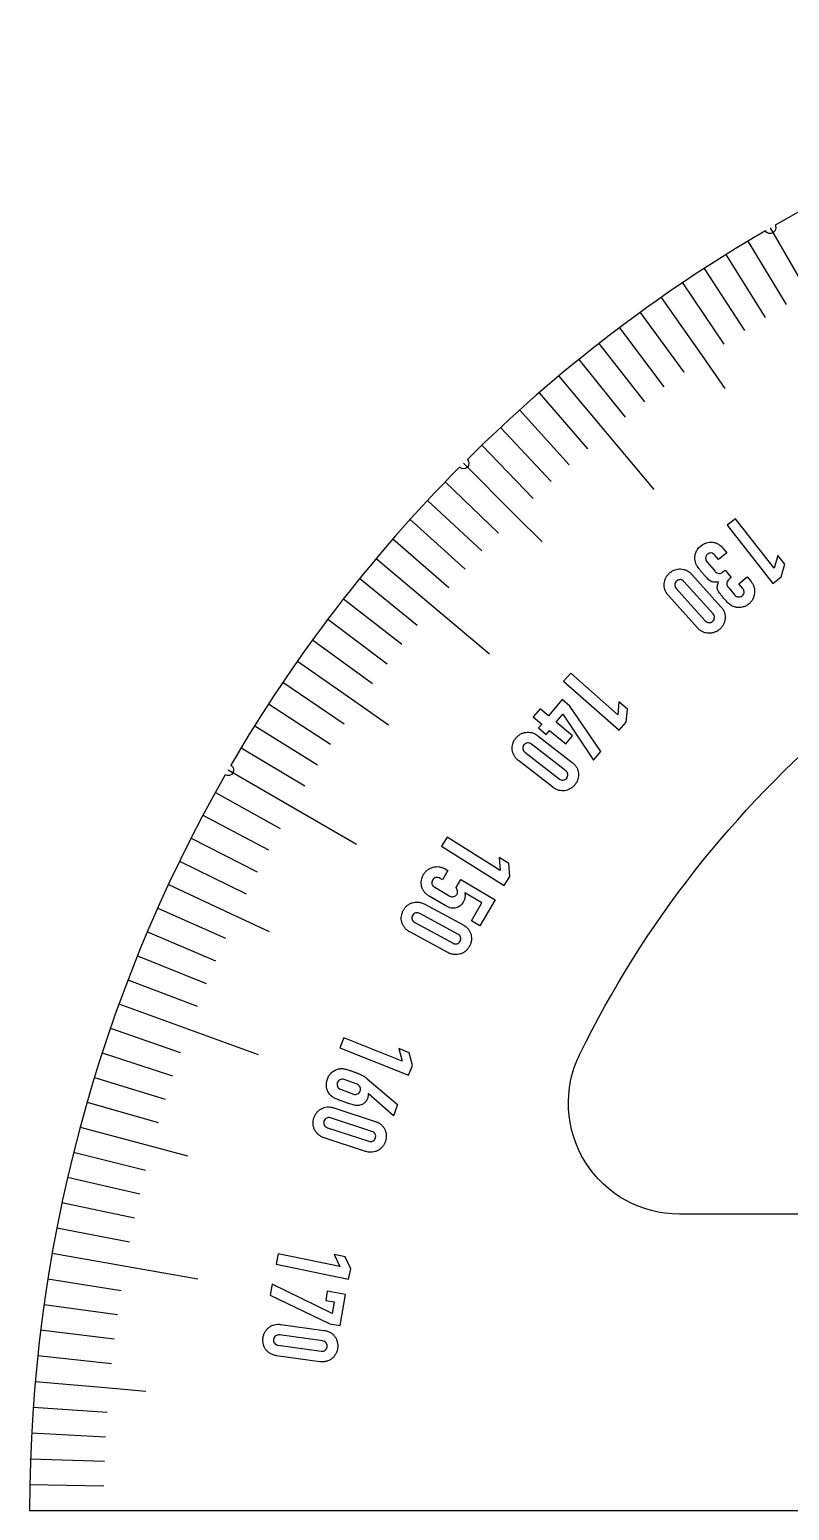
# Model space of a CAD drawing. Header units: millimetres. Extents: x -200 to 200, y 0 to 200.
# Drawn here: x -200 to -97.4, y 0 to 200 of the extents above; entities that cross this region are included whole.
import ezdxf

# ---------------------------------------------------------------- set-up
doc = ezdxf.new("R2010")
doc.units = ezdxf.units.MM
doc.layers.get('0').update_dxf_attribs({"linetype": 'CONTINUOUS'})

msp = doc.modelspace()

# ---------------------------------------------------------------- linework, layer by layer
for p, q in [((-100, 173.21), (-90, 155.88)), ((-103.01, 171.43), (-97.86, 162.86)), ((-105.98, 169.61), (-100.68, 161.13)), ((-108.93, 167.73), (-103.48, 159.35)), ((-111.84, 165.81), (-106.25, 157.52)), ((-114.72, 163.83), (-108.98, 155.64)), ((-117.56, 161.8), (-111.68, 153.71)), ((-120.36, 159.73), (-114.34, 151.74)), ((-123.13, 157.6), (-116.98, 149.72)), ((-125.86, 155.43), (-119.57, 147.66)), ((-108.98, 155.64), (-106.11, 151.54)), ((-128.56, 153.21), (-115.7, 137.89)), ((-131.21, 150.94), (-124.65, 143.39)), ((-133.83, 148.63), (-127.13, 141.2)), ((-136.4, 146.27), (-129.58, 138.96)), ((-138.93, 143.87), (-131.99, 136.67)), ((-141.42, 141.42), (-134.35, 134.35)), ((-143.87, 138.93), (-136.67, 131.99)), ((-146.27, 136.4), (-138.96, 129.58)), ((-134.35, 134.35), (-130.81, 130.81)), ((-148.63, 133.83), (-141.2, 127.13)), ((-150.94, 131.21), (-143.39, 124.65)), ((-153.21, 128.56), (-137.89, 115.7)), ((-108.5, 128.07), (-107.58, 126.97)), ((-106.97, 128.42), (-107.44, 128.99)), ((-105.87, 129.35), (-106.97, 128.42)), ((-106.39, 129.97), (-105.87, 129.35)), ((-110.57, 126.42), (-106.65, 122.05)), ((-106.1, 126.98), (-105.29, 126.02)), ((-104.22, 125.16), (-103.12, 126.08)), ((-103.12, 126.08), (-102.59, 125.44)), ((-155.43, 125.86), (-147.66, 119.57)), ((-112.68, 124.52), (-108.76, 120.15)), ((-107.72, 121.09), (-111.64, 125.46)), ((-105.6, 124.62), (-104.77, 123.63)), ((-103.7, 124.53), (-104.22, 125.16)), ((-157.6, 123.13), (-149.72, 116.98)), ((-109.83, 119.2), (-113.75, 123.56)), ((-159.73, 120.36), (-151.74, 114.34)), ((-161.8, 117.56), (-153.71, 111.68)), ((-163.83, 114.72), (-155.64, 108.98)), ((-165.81, 111.84), (-157.52, 106.25)), ((-167.73, 108.93), (-159.35, 103.48)), ((-155.64, 108.98), (-151.54, 106.11)), ((-169.61, 105.98), (-161.13, 100.68)), ((-131.37, 104.63), (-126.74, 101.03)), ((-171.43, 103.01), (-162.86, 97.86)), ((-133.11, 102.39), (-128.48, 98.79)), ((-127.61, 99.9), (-132.25, 103.5)), ((-173.21, 100), (-155.88, 90)), ((-129.35, 97.66), (-133.99, 101.26)), ((-174.92, 96.96), (-166.18, 92.11)), ((-176.59, 93.89), (-167.76, 89.2)), ((-178.2, 90.8), (-169.29, 86.26)), ((-179.76, 87.67), (-170.77, 83.29)), ((-143.52, 86.42), (-144.24, 85.18)), ((-143.88, 86.63), (-143.52, 86.42)), ((-181.26, 84.52), (-172.2, 80.3)), ((-145.29, 84.17), (-143.27, 82.98)), ((-144.24, 85.18), (-144.56, 85.36)), ((-142.41, 84.11), (-141.77, 85.2)), ((-141.77, 85.2), (-137.12, 82.48)), ((-143.81, 81.64), (-146.04, 82.94)), ((-138.92, 82.07), (-141.25, 83.43)), ((-140.35, 79.62), (-138.92, 82.07)), ((-137.12, 82.48), (-139.19, 78.94)), ((-182.71, 81.35), (-173.57, 77.28)), ((-172.2, 80.3), (-167.67, 78.18)), ((-142.16, 77.83), (-147.32, 80.63)), ((-146.63, 81.88), (-141.47, 79.09)), ((-184.1, 78.15), (-174.9, 74.24)), ((-143.51, 75.33), (-148.67, 78.13)), ((-147.99, 79.39), (-142.82, 76.59)), ((-139.19, 78.94), (-140.35, 79.62)), ((-185.44, 74.92), (-176.16, 71.18)), ((-186.72, 71.67), (-177.38, 68.09)), ((-187.94, 68.4), (-169.14, 61.56)), ((-189.1, 65.11), (-179.65, 61.86)), ((-190.21, 61.8), (-180.7, 58.71)), ((-191.26, 58.47), (-181.7, 55.55)), ((-155.79, 57.55), (-157.53, 58.19)), ((-154.4, 58.29), (-150.32, 54.8)), ((-158.02, 56.87), (-156.27, 56.23)), ((-154.26, 56.26), (-154.3, 56.24)), ((-150.87, 53.29), (-154.26, 56.26)), ((-192.25, 55.13), (-182.64, 52.37)), ((-158.9, 54.37), (-153.33, 52.54)), ((-150.32, 54.8), (-150.87, 53.29)), ((-153.77, 51.18), (-159.35, 53.01)), ((-193.19, 51.76), (-183.53, 49.18)), ((-154.66, 48.49), (-160.23, 50.32)), ((-159.79, 51.68), (-154.21, 49.85)), ((-194.06, 48.38), (-184.36, 45.97)), ((-183.53, 49.18), (-178.7, 47.88)), ((-194.87, 44.99), (-185.13, 42.74)), ((-195.63, 41.58), (-185.85, 39.5)), ((-196.33, 38.16), (-186.51, 36.25)), ((-196.96, 34.73), (-177.27, 31.26)), ((-197.54, 31.29), (-187.66, 29.72)), ((-198.05, 27.83), (-188.15, 26.44)), ((-198.51, 24.37), (-188.58, 23.16)), ((-166.06, 25.11), (-160.25, 24.31)), ((-166.45, 22.3), (-160.63, 21.5)), ((-160.44, 22.89), (-166.26, 23.69)), ((-198.9, 20.91), (-188.96, 19.86)), ((-160.83, 20.08), (-166.65, 20.88)), ((-199.24, 17.43), (-189.28, 16.56)), ((-189.28, 16.56), (-184.3, 16.12)), ((-199.51, 13.95), (-189.54, 13.25)), ((-199.73, 10.47), (-189.74, 9.94)), ((-199.88, 6.98), (-189.88, 6.63)), ((-199.97, 3.49), (-189.97, 3.32))]:
    msp.add_line(p, q)
for points in [[(-0.75, 0, -1), (0.75, 0), (200, 0, 0.130699), (173.58, 99.35, -0.998127), (172.83, 100.65, 0.063661), (141.95, 140.89, -0.998127), (140.89, 141.95, 0.063661), (100.65, 172.83, -0.998127), (99.35, 173.58, 0.129745), (0.75, 200, -0.998127), (-0.75, 200, 0.129745), (-99.35, 173.58, -0.998127), (-100.65, 172.83, 0.063661), (-140.89, 141.95, -0.998127), (-141.95, 140.89, 0.063661), (-172.83, 100.65, -0.998127), (-173.58, 99.35, 0.130699), (-200, 0)], [(-20, 120), (-20, 55, -0.414214), (-35, 40), (-112.25, 40, -0.554902), (-125.72, 61.6, -0.210897), (-39.2, 134.4, -0.5)]]:
    msp.add_lwpolyline(points, format="xyb", close=True)
for points in [[(-99.45, 127.27), (-104.7, 133.94), (-105.82, 133.05), (-99.64, 125.19), (-98.52, 126.07), (-98.04, 127.79), (-98.98, 128.98)], [(-120.59, 107.45), (-126.94, 113.08), (-127.89, 112.01), (-120.4, 105.37), (-119.45, 106.45), (-119.29, 108.22), (-120.43, 109.22)], [(-129.93, 107.31), (-131.07, 108.26), (-131.99, 107.16), (-130.84, 106.21), (-131.28, 105.68), (-130.24, 104.81), (-129.8, 105.34), (-127.61, 103.52), (-126.7, 104.63), (-128.89, 106.45), (-127.98, 107.54), (-123.84, 101.31), (-122.87, 102.48), (-127.07, 108.64), (-128.11, 109.5)], [(-136.45, 86.42), (-143.63, 90.94), (-144.39, 89.73), (-135.93, 84.4), (-135.17, 85.61), (-135.3, 87.39), (-136.58, 88.2)], [(-149.7, 60.66), (-157.57, 63.82), (-158.1, 62.49), (-148.82, 58.76), (-148.29, 60.09), (-148.73, 61.81), (-150.14, 62.38)], [(-158.12, 32.94), (-166.43, 34.65), (-166.72, 33.24), (-156.93, 31.23), (-156.64, 32.63), (-157.38, 34.25), (-158.87, 34.56)], [(-159.14, 26.61), (-167.24, 30.55), (-167.5, 29.06), (-159.47, 25.21), (-158.05, 24.97), (-157.33, 29.18), (-159.8, 29.6), (-160.01, 28.36), (-158.87, 28.16)]]:
    msp.add_lwpolyline(points, close=True)
for points, knots in [([(-110.06, 129.35), (-109.98, 129.51), (-109.83, 129.85), (-109.54, 130.1), (-109.39, 130.24)], [0, 0, 0, 0, 0.0510532, 0.1121255, 0.1121255, 0.1121255, 0.1121255]), ([(-109.39, 130.24), (-109.3, 130.31), (-109.1, 130.46), (-108.88, 130.56), (-108.77, 130.61)], [0, 0, 0, 0, 0.03487455, 0.07269335, 0.07269335, 0.07269335, 0.07269335]), ([(-108.77, 130.61), (-108.65, 130.66), (-108.4, 130.75), (-108.14, 130.77), (-108.01, 130.78)], [0, 0, 0, 0, 0.03905688, 0.07830269, 0.07830269, 0.07830269, 0.07830269]), ([(-108.01, 130.78), (-107.87, 130.77), (-107.59, 130.76), (-107.32, 130.66), (-107.19, 130.61)], [0, 0, 0, 0, 0.04072127, 0.08445554, 0.08445554, 0.08445554, 0.08445554]), ([(-107.19, 130.61), (-107.05, 130.53), (-106.74, 130.36), (-106.52, 130.11), (-106.39, 129.97)], [0, 0, 0, 0, 0.0476352, 0.1022809, 0.1022809, 0.1022809, 0.1022809]), ([(-110.16, 128.4), (-110.17, 128.56), (-110.18, 128.88), (-110.1, 129.19), (-110.06, 129.35)], [0, 0, 0, 0, 0.04734057, 0.09587439, 0.09587439, 0.09587439, 0.09587439]), ([(-110.09, 128.04), (-110.1, 128.1), (-110.13, 128.22), (-110.15, 128.34), (-110.16, 128.4)], [0, 0, 0, 0, 0.01774476, 0.03713619, 0.03713619, 0.03713619, 0.03713619]), ([(-109.93, 127.68), (-109.97, 127.74), (-110.03, 127.85), (-110.07, 127.98), (-110.09, 128.04)], [0, 0, 0, 0, 0.02129154, 0.03962074, 0.03962074, 0.03962074, 0.03962074]), ([(-108.48, 129.13), (-108.55, 129.06), (-108.69, 128.93), (-108.72, 128.74), (-108.73, 128.65)], [0, 0, 0, 0, 0.0292699, 0.05616924, 0.05616924, 0.05616924, 0.05616924]), ([(-108.73, 128.65), (-108.72, 128.55), (-108.7, 128.33), (-108.57, 128.16), (-108.5, 128.07)], [0, 0, 0, 0, 0.02987648, 0.06324614, 0.06324614, 0.06324614, 0.06324614]), ([(-107.95, 129.31), (-108.04, 129.31), (-108.24, 129.31), (-108.4, 129.19), (-108.48, 129.13)], [0, 0, 0, 0, 0.02775874, 0.0573741, 0.0573741, 0.0573741, 0.0573741]), ([(-107.44, 128.99), (-107.52, 129.07), (-107.66, 129.22), (-107.85, 129.28), (-107.95, 129.31)], [0, 0, 0, 0, 0.03123427, 0.05998569, 0.05998569, 0.05998569, 0.05998569]), ([(-114.1, 125.95), (-114.03, 126.07), (-113.89, 126.3), (-113.69, 126.49), (-113.59, 126.59)], [0, 0, 0, 0, 0.04037315, 0.08160438, 0.08160438, 0.08160438, 0.08160438]), ([(-113.59, 126.59), (-113.49, 126.68), (-113.27, 126.86), (-113.02, 126.97), (-112.89, 127.03)], [0, 0, 0, 0, 0.0415811, 0.082972, 0.082972, 0.082972, 0.082972]), ([(-112.89, 127.03), (-112.77, 127.07), (-112.51, 127.15), (-112.24, 127.15), (-112.1, 127.16)], [0, 0, 0, 0, 0.0403609, 0.08061167, 0.08061167, 0.08061167, 0.08061167]), ([(-112.1, 127.16), (-111.97, 127.14), (-111.69, 127.12), (-111.43, 127.02), (-111.3, 126.97)], [0, 0, 0, 0, 0.04082708, 0.08298531, 0.08298531, 0.08298531, 0.08298531]), ([(-111.3, 126.97), (-111.17, 126.9), (-110.9, 126.75), (-110.68, 126.53), (-110.57, 126.42)], [0, 0, 0, 0, 0.04399005, 0.09192843, 0.09192843, 0.09192843, 0.09192843]), ([(-109.63, 127.23), (-109.69, 127.31), (-109.8, 127.45), (-109.89, 127.61), (-109.93, 127.68)], [0, 0, 0, 0, 0.02956955, 0.05370278, 0.05370278, 0.05370278, 0.05370278]), ([(-109.13, 126.59), (-109.23, 126.7), (-109.4, 126.91), (-109.56, 127.13), (-109.63, 127.23)], [0, 0, 0, 0, 0.0449493, 0.08152686, 0.08152686, 0.08152686, 0.08152686]), ([(-108.56, 125.93), (-108.64, 126.03), (-108.84, 126.24), (-109.03, 126.47), (-109.13, 126.59)], [0, 0, 0, 0, 0.03863793, 0.08709426, 0.08709426, 0.08709426, 0.08709426]), ([(-107.58, 126.97), (-107.47, 126.84), (-107.29, 126.63), (-107.02, 126.55), (-106.91, 126.53)], [0, 0, 0, 0, 0.04912847, 0.0821882, 0.0821882, 0.0821882, 0.0821882]), ([(-106.91, 126.53), (-106.85, 126.53), (-106.72, 126.54), (-106.61, 126.61), (-106.55, 126.64)], [0, 0, 0, 0, 0.01764374, 0.03825263, 0.03825263, 0.03825263, 0.03825263]), ([(-106.55, 126.64), (-106.48, 126.69), (-106.33, 126.8), (-106.19, 126.92), (-106.1, 126.98)], [0, 0, 0, 0, 0.02466877, 0.0562777, 0.0562777, 0.0562777, 0.0562777]), ([(-105.29, 126.02), (-105.43, 125.9), (-105.67, 125.7), (-105.81, 125.43), (-105.87, 125.33)], [0, 0, 0, 0, 0.05456103, 0.09053707, 0.09053707, 0.09053707, 0.09053707]), ([(-114.32, 125.17), (-114.3, 125.3), (-114.27, 125.57), (-114.15, 125.82), (-114.1, 125.95)], [0, 0, 0, 0, 0.04052704, 0.08182549, 0.08182549, 0.08182549, 0.08182549]), ([(-114.21, 124.36), (-114.25, 124.49), (-114.33, 124.75), (-114.32, 125.03), (-114.32, 125.17)], [0, 0, 0, 0, 0.04164183, 0.08224029, 0.08224029, 0.08224029, 0.08224029]), ([(-113.75, 123.56), (-113.85, 123.69), (-114.05, 123.93), (-114.16, 124.22), (-114.21, 124.36)], [0, 0, 0, 0, 0.04797046, 0.09227474, 0.09227474, 0.09227474, 0.09227474]), ([(-112.64, 125.52), (-112.71, 125.45), (-112.84, 125.32), (-112.87, 125.13), (-112.88, 125.04)], [0, 0, 0, 0, 0.02851677, 0.05539548, 0.05539548, 0.05539548, 0.05539548]), ([(-112.88, 125.04), (-112.88, 124.95), (-112.86, 124.75), (-112.74, 124.6), (-112.68, 124.52)], [0, 0, 0, 0, 0.02776544, 0.05662814, 0.05662814, 0.05662814, 0.05662814]), ([(-112.13, 125.71), (-112.22, 125.71), (-112.41, 125.7), (-112.56, 125.58), (-112.64, 125.52)], [0, 0, 0, 0, 0.02687874, 0.05539551, 0.05539551, 0.05539551, 0.05539551]), ([(-111.64, 125.46), (-111.71, 125.53), (-111.85, 125.66), (-112.04, 125.7), (-112.13, 125.71)], [0, 0, 0, 0, 0.02886276, 0.05662814, 0.05662814, 0.05662814, 0.05662814]), ([(-108.09, 125.53), (-108.17, 125.59), (-108.34, 125.7), (-108.48, 125.85), (-108.56, 125.93)], [0, 0, 0, 0, 0.02852972, 0.0613368, 0.0613368, 0.0613368, 0.0613368]), ([(-107.62, 125.38), (-107.7, 125.39), (-107.87, 125.42), (-108.02, 125.49), (-108.09, 125.53)], [0, 0, 0, 0, 0.02522477, 0.05019407, 0.05019407, 0.05019407, 0.05019407]), ([(-106.98, 125.4), (-107.1, 125.39), (-107.31, 125.36), (-107.52, 125.37), (-107.62, 125.38)], [0, 0, 0, 0, 0.0358421, 0.06418543, 0.06418543, 0.06418543, 0.06418543]), ([(-107.1, 124.37), (-107.12, 124.45), (-107.15, 124.6), (-107.14, 124.76), (-107.13, 124.84)], [0, 0, 0, 0, 0.02390992, 0.04750851, 0.04750851, 0.04750851, 0.04750851]), ([(-107.13, 124.84), (-107.11, 124.93), (-107.08, 125.12), (-107.01, 125.3), (-106.98, 125.4)], [0, 0, 0, 0, 0.02599263, 0.05852418, 0.05852418, 0.05852418, 0.05852418]), ([(-106.83, 123.9), (-106.89, 123.98), (-107, 124.12), (-107.07, 124.29), (-107.1, 124.37)], [0, 0, 0, 0, 0.02966315, 0.0544541, 0.0544541, 0.0544541, 0.0544541]), ([(-105.87, 125.33), (-105.87, 125.22), (-105.88, 124.95), (-105.71, 124.74), (-105.6, 124.62)], [0, 0, 0, 0, 0.03188275, 0.07831211, 0.07831211, 0.07831211, 0.07831211]), ([(-103.78, 123.54), (-103.7, 123.62), (-103.54, 123.77), (-103.52, 123.98), (-103.52, 124.08)], [0, 0, 0, 0, 0.03319559, 0.0616561, 0.0616561, 0.0616561, 0.0616561]), ([(-103.52, 124.08), (-103.53, 124.16), (-103.56, 124.33), (-103.65, 124.47), (-103.7, 124.53)], [0, 0, 0, 0, 0.02622403, 0.04937158, 0.04937158, 0.04937158, 0.04937158]), ([(-102.59, 125.44), (-102.5, 125.33), (-102.33, 125.1), (-102.23, 124.83), (-102.19, 124.7)], [0, 0, 0, 0, 0.04269439, 0.08500587, 0.08500587, 0.08500587, 0.08500587]), ([(-102.19, 124.7), (-102.15, 124.56), (-102.08, 124.3), (-102.1, 124.02), (-102.11, 123.88)], [0, 0, 0, 0, 0.04164183, 0.08224028, 0.08224028, 0.08224028, 0.08224028]), ([(-106.31, 123.23), (-106.41, 123.35), (-106.59, 123.57), (-106.76, 123.8), (-106.83, 123.9)], [0, 0, 0, 0, 0.04705584, 0.08433452, 0.08433452, 0.08433452, 0.08433452]), ([(-106.65, 122.05), (-106.55, 121.92), (-106.35, 121.69), (-106.23, 121.4), (-106.17, 121.27)], [0, 0, 0, 0, 0.04793833, 0.09192837, 0.09192837, 0.09192837, 0.09192837]), ([(-105.33, 122.26), (-105.48, 122.38), (-105.84, 122.68), (-106.14, 123.03), (-106.31, 123.23)], [0, 0, 0, 0, 0.0583594, 0.1384779, 0.1384779, 0.1384779, 0.1384779]), ([(-104.93, 122.07), (-104.99, 122.09), (-105.14, 122.14), (-105.26, 122.22), (-105.33, 122.26)], [0, 0, 0, 0, 0.02121323, 0.0447621, 0.0447621, 0.0447621, 0.0447621]), ([(-104.53, 121.96), (-104.6, 121.98), (-104.73, 122), (-104.86, 122.05), (-104.93, 122.07)], [0, 0, 0, 0, 0.02127994, 0.0413432, 0.0413432, 0.0413432, 0.0413432]), ([(-104.77, 123.63), (-104.7, 123.56), (-104.57, 123.42), (-104.39, 123.39), (-104.3, 123.37)], [0, 0, 0, 0, 0.02851681, 0.05539556, 0.05539556, 0.05539556, 0.05539556]), ([(-104.3, 123.37), (-104.21, 123.37), (-104.02, 123.37), (-103.86, 123.48), (-103.78, 123.54)], [0, 0, 0, 0, 0.02629443, 0.05550319, 0.05550319, 0.05550319, 0.05550319]), ([(-102.88, 122.43), (-103.03, 122.31), (-103.29, 122.11), (-103.62, 122.02), (-103.78, 121.99)], [0, 0, 0, 0, 0.0540525, 0.100806, 0.100806, 0.100806, 0.100806]), ([(-102.35, 123.1), (-102.42, 122.97), (-102.56, 122.72), (-102.77, 122.53), (-102.88, 122.43)], [0, 0, 0, 0, 0.04264668, 0.08638941, 0.08638941, 0.08638941, 0.08638941]), ([(-102.11, 123.88), (-102.13, 123.75), (-102.17, 123.48), (-102.29, 123.23), (-102.35, 123.1)], [0, 0, 0, 0, 0.04074395, 0.08252766, 0.08252766, 0.08252766, 0.08252766]), ([(-108.76, 120.15), (-108.69, 120.08), (-108.55, 119.95), (-108.37, 119.92), (-108.28, 119.91)], [0, 0, 0, 0, 0.02851677, 0.0553955, 0.0553955, 0.0553955, 0.0553955]), ([(-108.28, 119.91), (-108.18, 119.91), (-107.99, 119.91), (-107.84, 120.03), (-107.76, 120.09)], [0, 0, 0, 0, 0.0274708, 0.05605018, 0.05605018, 0.05605018, 0.05605018]), ([(-107.76, 120.09), (-107.69, 120.16), (-107.56, 120.3), (-107.54, 120.49), (-107.52, 120.58)], [0, 0, 0, 0, 0.02857938, 0.0560502, 0.0560502, 0.0560502, 0.0560502]), ([(-107.52, 120.58), (-107.53, 120.67), (-107.54, 120.86), (-107.66, 121.01), (-107.72, 121.09)], [0, 0, 0, 0, 0.02687873, 0.05539549, 0.05539549, 0.05539549, 0.05539549]), ([(-106.08, 120.44), (-106.1, 120.31), (-106.13, 120.05), (-106.24, 119.8), (-106.3, 119.68)], [0, 0, 0, 0, 0.04003424, 0.0799204, 0.0799204, 0.0799204, 0.0799204]), ([(-106.17, 121.27), (-106.14, 121.13), (-106.07, 120.86), (-106.08, 120.58), (-106.08, 120.44)], [0, 0, 0, 0, 0.04215824, 0.08298535, 0.08298535, 0.08298535, 0.08298535]), ([(-103.78, 121.99), (-103.91, 121.96), (-104.16, 121.92), (-104.41, 121.95), (-104.53, 121.96)], [0, 0, 0, 0, 0.04129101, 0.07531377, 0.07531377, 0.07531377, 0.07531377]), ([(-109.09, 118.65), (-109.22, 118.72), (-109.5, 118.86), (-109.72, 119.08), (-109.83, 119.2)], [0, 0, 0, 0, 0.04430423, 0.09227469, 0.09227469, 0.09227469, 0.09227469]), ([(-108.3, 118.46), (-108.43, 118.47), (-108.71, 118.49), (-108.96, 118.59), (-109.09, 118.65)], [0, 0, 0, 0, 0.04059849, 0.08224034, 0.08224034, 0.08224034, 0.08224034]), ([(-107.5, 118.6), (-107.63, 118.56), (-107.89, 118.47), (-108.16, 118.46), (-108.3, 118.46)], [0, 0, 0, 0, 0.04083463, 0.0811466, 0.0811466, 0.0811466, 0.0811466]), ([(-106.8, 119.02), (-106.91, 118.93), (-107.12, 118.76), (-107.38, 118.65), (-107.5, 118.6)], [0, 0, 0, 0, 0.04126262, 0.08192327, 0.08192327, 0.08192327, 0.08192327]), ([(-106.3, 119.68), (-106.37, 119.56), (-106.5, 119.32), (-106.7, 119.12), (-106.8, 119.02)], [0, 0, 0, 0, 0.0416714, 0.08328363, 0.08328363, 0.08328363, 0.08328363]), ([(-134.76, 103.54), (-134.71, 103.67), (-134.62, 103.93), (-134.46, 104.15), (-134.38, 104.26)], [0, 0, 0, 0, 0.04037315, 0.08160438, 0.08160438, 0.08160438, 0.08160438]), ([(-134.38, 104.26), (-134.29, 104.37), (-134.11, 104.58), (-133.88, 104.74), (-133.77, 104.82)], [0, 0, 0, 0, 0.0415811, 0.082972, 0.082972, 0.082972, 0.082972]), ([(-133.77, 104.82), (-133.65, 104.88), (-133.41, 105.01), (-133.15, 105.06), (-133.01, 105.08)], [0, 0, 0, 0, 0.0403609, 0.08061167, 0.08061167, 0.08061167, 0.08061167]), ([(-133.01, 105.08), (-132.88, 105.1), (-132.6, 105.13), (-132.33, 105.07), (-132.19, 105.05)], [0, 0, 0, 0, 0.04082708, 0.08298531, 0.08298531, 0.08298531, 0.08298531]), ([(-132.19, 105.05), (-132.05, 105), (-131.76, 104.91), (-131.5, 104.72), (-131.37, 104.63)], [0, 0, 0, 0, 0.04399005, 0.09192843, 0.09192843, 0.09192843, 0.09192843]), ([(-134.84, 102.73), (-134.85, 102.87), (-134.86, 103.14), (-134.79, 103.41), (-134.76, 103.54)], [0, 0, 0, 0, 0.04052704, 0.08182549, 0.08182549, 0.08182549, 0.08182549]), ([(-134.59, 101.95), (-134.65, 102.08), (-134.77, 102.33), (-134.82, 102.6), (-134.84, 102.73)], [0, 0, 0, 0, 0.04164183, 0.08224029, 0.08224029, 0.08224029, 0.08224029]), ([(-133.25, 103.38), (-133.3, 103.3), (-133.41, 103.14), (-133.4, 102.96), (-133.4, 102.86)], [0, 0, 0, 0, 0.02851677, 0.05539548, 0.05539548, 0.05539548, 0.05539548]), ([(-133.4, 102.86), (-133.38, 102.77), (-133.33, 102.59), (-133.19, 102.46), (-133.11, 102.39)], [0, 0, 0, 0, 0.02776544, 0.05662814, 0.05662814, 0.05662814, 0.05662814]), ([(-132.78, 103.66), (-132.87, 103.64), (-133.06, 103.6), (-133.18, 103.46), (-133.25, 103.38)], [0, 0, 0, 0, 0.02687874, 0.05539551, 0.05539551, 0.05539551, 0.05539551]), ([(-132.25, 103.5), (-132.33, 103.55), (-132.5, 103.66), (-132.69, 103.66), (-132.78, 103.66)], [0, 0, 0, 0, 0.02886276, 0.05662814, 0.05662814, 0.05662814, 0.05662814]), ([(-133.99, 101.26), (-134.11, 101.36), (-134.35, 101.56), (-134.51, 101.83), (-134.59, 101.95)], [0, 0, 0, 0, 0.04797046, 0.09227474, 0.09227474, 0.09227474, 0.09227474]), ([(-126.74, 101.03), (-126.61, 100.93), (-126.38, 100.73), (-126.21, 100.47), (-126.13, 100.35)], [0, 0, 0, 0, 0.04793833, 0.09192837, 0.09192837, 0.09192837, 0.09192837]), ([(-126.13, 100.35), (-126.07, 100.22), (-125.95, 99.97), (-125.91, 99.69), (-125.89, 99.56)], [0, 0, 0, 0, 0.04215824, 0.08298535, 0.08298535, 0.08298535, 0.08298535]), ([(-128.48, 98.79), (-128.39, 98.74), (-128.24, 98.63), (-128.05, 98.63), (-127.96, 98.64)], [0, 0, 0, 0, 0.02851677, 0.0553955, 0.0553955, 0.0553955, 0.0553955]), ([(-127.96, 98.64), (-127.86, 98.65), (-127.67, 98.69), (-127.54, 98.83), (-127.48, 98.91)], [0, 0, 0, 0, 0.0274708, 0.05605018, 0.05605018, 0.05605018, 0.05605018]), ([(-127.34, 99.44), (-127.36, 99.52), (-127.4, 99.71), (-127.54, 99.84), (-127.61, 99.9)], [0, 0, 0, 0, 0.02687873, 0.05539549, 0.05539549, 0.05539549, 0.05539549]), ([(-127.48, 98.91), (-127.43, 98.99), (-127.32, 99.15), (-127.33, 99.34), (-127.34, 99.44)], [0, 0, 0, 0, 0.02857938, 0.0560502, 0.0560502, 0.0560502, 0.0560502]), ([(-126.35, 98.03), (-126.44, 97.92), (-126.61, 97.71), (-126.85, 97.56), (-126.96, 97.49)], [0, 0, 0, 0, 0.04126262, 0.08192327, 0.08192327, 0.08192327, 0.08192327]), ([(-125.97, 98.77), (-126.01, 98.63), (-126.11, 98.37), (-126.27, 98.14), (-126.35, 98.03)], [0, 0, 0, 0, 0.0416714, 0.08328363, 0.08328363, 0.08328363, 0.08328363]), ([(-125.89, 99.56), (-125.88, 99.42), (-125.87, 99.16), (-125.94, 98.9), (-125.97, 98.77)], [0, 0, 0, 0, 0.04003424, 0.0799204, 0.0799204, 0.0799204, 0.0799204]), ([(-128.53, 97.25), (-128.67, 97.3), (-128.97, 97.38), (-129.22, 97.57), (-129.35, 97.66)], [0, 0, 0, 0, 0.04430423, 0.09227469, 0.09227469, 0.09227469, 0.09227469]), ([(-127.71, 97.2), (-127.85, 97.19), (-128.12, 97.17), (-128.39, 97.22), (-128.53, 97.25)], [0, 0, 0, 0, 0.04059849, 0.08224034, 0.08224034, 0.08224034, 0.08224034]), ([(-126.96, 97.49), (-127.08, 97.42), (-127.32, 97.29), (-127.58, 97.23), (-127.71, 97.2)], [0, 0, 0, 0, 0.04083463, 0.0811466, 0.0811466, 0.0811466, 0.0811466]), ([(-146.82, 85.87), (-146.74, 85.99), (-146.59, 86.22), (-146.39, 86.41), (-146.28, 86.5)], [0, 0, 0, 0, 0.0415811, 0.082972, 0.082972, 0.082972, 0.082972]), ([(-146.28, 86.5), (-146.17, 86.58), (-145.95, 86.73), (-145.69, 86.82), (-145.57, 86.87)], [0, 0, 0, 0, 0.0403609, 0.08061167, 0.08061167, 0.08061167, 0.08061167]), ([(-145.57, 86.87), (-145.43, 86.9), (-145.16, 86.96), (-144.89, 86.94), (-144.74, 86.94)], [0, 0, 0, 0, 0.04082708, 0.08298531, 0.08298531, 0.08298531, 0.08298531]), ([(-144.74, 86.94), (-144.6, 86.91), (-144.3, 86.85), (-144.02, 86.7), (-143.88, 86.63)], [0, 0, 0, 0, 0.0439901, 0.09192843, 0.09192843, 0.09192843, 0.09192843]), ([(-147.07, 84.29), (-147.09, 84.43), (-147.14, 84.7), (-147.11, 84.97), (-147.1, 85.11)], [0, 0, 0, 0, 0.04052704, 0.08182549, 0.08182549, 0.08182549, 0.08182549]), ([(-147.1, 85.11), (-147.07, 85.24), (-147.01, 85.51), (-146.88, 85.75), (-146.82, 85.87)], [0, 0, 0, 0, 0.04037315, 0.08160438, 0.08160438, 0.08160438, 0.08160438]), ([(-146.72, 83.55), (-146.8, 83.67), (-146.95, 83.9), (-147.03, 84.16), (-147.07, 84.29)], [0, 0, 0, 0, 0.04164183, 0.08224029, 0.08224029, 0.08224029, 0.08224029]), ([(-145.59, 85.12), (-145.64, 85.03), (-145.72, 84.87), (-145.69, 84.69), (-145.67, 84.6)], [0, 0, 0, 0, 0.02886271, 0.05429188, 0.05429188, 0.05429188, 0.05429188]), ([(-145.67, 84.6), (-145.63, 84.52), (-145.55, 84.33), (-145.38, 84.22), (-145.29, 84.17)], [0, 0, 0, 0, 0.0272206, 0.05880221, 0.05880221, 0.05880221, 0.05880221]), ([(-145.15, 85.48), (-145.24, 85.45), (-145.42, 85.37), (-145.54, 85.21), (-145.59, 85.12)], [0, 0, 0, 0, 0.02806354, 0.05796477, 0.05796477, 0.05796477, 0.05796477]), ([(-144.56, 85.36), (-144.66, 85.42), (-144.85, 85.51), (-145.06, 85.49), (-145.15, 85.48)], [0, 0, 0, 0, 0.03302245, 0.06198747, 0.06198747, 0.06198747, 0.06198747]), ([(-142.32, 83.96), (-142.34, 83.99), (-142.37, 84.04), (-142.4, 84.09), (-142.41, 84.11)], [0, 0, 0, 0, 0.01162954, 0.01759868, 0.01759868, 0.01759868, 0.01759868]), ([(-149.03, 81.68), (-148.92, 81.76), (-148.7, 81.92), (-148.45, 82.02), (-148.33, 82.07)], [0, 0, 0, 0, 0.0403609, 0.08061167, 0.08061167, 0.08061167, 0.08061167]), ([(-148.33, 82.07), (-148.19, 82.1), (-147.92, 82.17), (-147.65, 82.17), (-147.51, 82.16)], [0, 0, 0, 0, 0.04082708, 0.08298531, 0.08298531, 0.08298531, 0.08298531]), ([(-147.51, 82.16), (-147.36, 82.14), (-147.06, 82.09), (-146.78, 81.96), (-146.63, 81.88)], [0, 0, 0, 0, 0.04399005, 0.09192843, 0.09192843, 0.09192843, 0.09192843]), ([(-146.04, 82.94), (-146.17, 83.03), (-146.44, 83.2), (-146.63, 83.44), (-146.72, 83.55)], [0, 0, 0, 0, 0.04797046, 0.09227474, 0.09227474, 0.09227474, 0.09227474]), ([(-143.27, 82.98), (-143.18, 82.94), (-143.01, 82.86), (-142.82, 82.88), (-142.73, 82.9)], [0, 0, 0, 0, 0.02782534, 0.0552939, 0.0552939, 0.0552939, 0.0552939]), ([(-142.73, 82.9), (-142.64, 82.92), (-142.47, 82.98), (-142.36, 83.13), (-142.31, 83.2)], [0, 0, 0, 0, 0.02633425, 0.05353443, 0.05353443, 0.05353443, 0.05353443]), ([(-141.45, 82.16), (-141.58, 81.97), (-141.83, 81.61), (-142.24, 81.45), (-142.43, 81.37)], [0, 0, 0, 0, 0.0669606, 0.1289019, 0.1289019, 0.1289019, 0.1289019]), ([(-142.23, 83.76), (-142.24, 83.79), (-142.26, 83.86), (-142.3, 83.93), (-142.32, 83.96)], [0, 0, 0, 0, 0.01146406, 0.0223092, 0.0223092, 0.0223092, 0.0223092]), ([(-142.31, 83.2), (-142.28, 83.25), (-142.23, 83.35), (-142.22, 83.45), (-142.21, 83.5)], [0, 0, 0, 0, 0.01694512, 0.03194512, 0.03194512, 0.03194512, 0.03194512]), ([(-142.21, 83.5), (-142.21, 83.55), (-142.2, 83.63), (-142.22, 83.72), (-142.23, 83.76)], [0, 0, 0, 0, 0.01319871, 0.02542768, 0.02542768, 0.02542768, 0.02542768]), ([(-141.22, 82.83), (-141.24, 82.71), (-141.28, 82.48), (-141.39, 82.27), (-141.45, 82.16)], [0, 0, 0, 0, 0.03431144, 0.0706472, 0.0706472, 0.0706472, 0.0706472]), ([(-141.25, 83.43), (-141.23, 83.33), (-141.19, 83.13), (-141.21, 82.93), (-141.22, 82.83)], [0, 0, 0, 0, 0.02873428, 0.06029832, 0.06029832, 0.06029832, 0.06029832]), ([(-149.74, 79.45), (-149.77, 79.58), (-149.83, 79.85), (-149.81, 80.12), (-149.8, 80.26)], [0, 0, 0, 0, 0.04052704, 0.08182549, 0.08182549, 0.08182549, 0.08182549]), ([(-149.8, 80.26), (-149.77, 80.39), (-149.72, 80.66), (-149.6, 80.91), (-149.54, 81.03)], [0, 0, 0, 0, 0.04037315, 0.08160438, 0.08160438, 0.08160438, 0.08160438]), ([(-149.54, 81.03), (-149.47, 81.15), (-149.33, 81.39), (-149.13, 81.58), (-149.03, 81.68)], [0, 0, 0, 0, 0.0415811, 0.082972, 0.082972, 0.082972, 0.082972]), ([(-148.28, 80.35), (-148.32, 80.26), (-148.4, 80.09), (-148.37, 79.9), (-148.35, 79.81)], [0, 0, 0, 0, 0.02851677, 0.05539548, 0.05539548, 0.05539548, 0.05539548]), ([(-147.87, 80.7), (-147.95, 80.66), (-148.13, 80.59), (-148.23, 80.43), (-148.28, 80.35)], [0, 0, 0, 0, 0.02687874, 0.05539551, 0.05539551, 0.05539551, 0.05539551]), ([(-147.32, 80.63), (-147.41, 80.67), (-147.58, 80.74), (-147.77, 80.71), (-147.87, 80.7)], [0, 0, 0, 0, 0.02886276, 0.05662814, 0.05662814, 0.05662814, 0.05662814]), ([(-142.43, 81.37), (-142.65, 81.34), (-143.14, 81.28), (-143.57, 81.51), (-143.81, 81.64)], [0, 0, 0, 0, 0.0648743, 0.1429857, 0.1429857, 0.1429857, 0.1429857]), ([(-149.37, 78.72), (-149.45, 78.83), (-149.62, 79.06), (-149.7, 79.32), (-149.74, 79.45)], [0, 0, 0, 0, 0.04164183, 0.08224029, 0.08224029, 0.08224029, 0.08224029]), ([(-148.67, 78.13), (-148.81, 78.21), (-149.07, 78.37), (-149.28, 78.61), (-149.37, 78.72)], [0, 0, 0, 0, 0.04797046, 0.09227474, 0.09227474, 0.09227474, 0.09227474]), ([(-148.35, 79.81), (-148.31, 79.72), (-148.23, 79.55), (-148.07, 79.44), (-147.99, 79.39)], [0, 0, 0, 0, 0.02776544, 0.05662814, 0.05662814, 0.05662814, 0.05662814]), ([(-141.47, 79.09), (-141.33, 79.01), (-141.07, 78.85), (-140.86, 78.62), (-140.76, 78.51)], [0, 0, 0, 0, 0.04793833, 0.09192837, 0.09192837, 0.09192837, 0.09192837]), ([(-140.76, 78.51), (-140.68, 78.39), (-140.53, 78.16), (-140.44, 77.9), (-140.4, 77.77)], [0, 0, 0, 0, 0.04215824, 0.08298535, 0.08298535, 0.08298535, 0.08298535]), ([(-142.82, 76.59), (-142.74, 76.55), (-142.56, 76.48), (-142.38, 76.51), (-142.29, 76.53)], [0, 0, 0, 0, 0.02851677, 0.0553955, 0.0553955, 0.0553955, 0.0553955]), ([(-142.29, 76.53), (-142.2, 76.56), (-142.02, 76.63), (-141.91, 76.79), (-141.86, 76.87)], [0, 0, 0, 0, 0.0274708, 0.05605018, 0.05605018, 0.05605018, 0.05605018]), ([(-141.8, 77.41), (-141.84, 77.5), (-141.91, 77.67), (-142.07, 77.78), (-142.16, 77.83)], [0, 0, 0, 0, 0.02687873, 0.05539549, 0.05539549, 0.05539549, 0.05539549]), ([(-141.86, 76.87), (-141.82, 76.96), (-141.74, 77.14), (-141.78, 77.32), (-141.8, 77.41)], [0, 0, 0, 0, 0.02857938, 0.0560502, 0.0560502, 0.0560502, 0.0560502]), ([(-140.6, 76.19), (-140.67, 76.07), (-140.81, 75.83), (-141.02, 75.65), (-141.12, 75.56)], [0, 0, 0, 0, 0.04126262, 0.08192327, 0.08192327, 0.08192327, 0.08192327]), ([(-140.35, 76.98), (-140.37, 76.84), (-140.42, 76.56), (-140.54, 76.31), (-140.6, 76.19)], [0, 0, 0, 0, 0.0416714, 0.08328363, 0.08328363, 0.08328363, 0.08328363]), ([(-140.4, 77.77), (-140.37, 77.64), (-140.31, 77.38), (-140.34, 77.11), (-140.35, 76.98)], [0, 0, 0, 0, 0.04003424, 0.0799204, 0.0799204, 0.0799204, 0.0799204]), ([(-142.63, 75.07), (-142.78, 75.09), (-143.08, 75.13), (-143.36, 75.26), (-143.51, 75.33)], [0, 0, 0, 0, 0.04430423, 0.09227469, 0.09227469, 0.09227469, 0.09227469]), ([(-141.82, 75.15), (-141.95, 75.12), (-142.21, 75.05), (-142.49, 75.06), (-142.63, 75.07)], [0, 0, 0, 0, 0.04059849, 0.08224034, 0.08224034, 0.08224034, 0.08224034]), ([(-141.12, 75.56), (-141.22, 75.47), (-141.44, 75.3), (-141.69, 75.2), (-141.82, 75.15)], [0, 0, 0, 0, 0.04083463, 0.0811466, 0.0811466, 0.0811466, 0.0811466]), ([(-159.92, 57.19), (-159.93, 57.36), (-159.96, 57.73), (-159.85, 58.08), (-159.79, 58.26)], [0, 0, 0, 0, 0.0530151, 0.1092003, 0.1092003, 0.1092003, 0.1092003]), ([(-159.79, 58.26), (-159.72, 58.44), (-159.58, 58.78), (-159.32, 59.04), (-159.2, 59.17)], [0, 0, 0, 0, 0.0561853, 0.1092003, 0.1092003, 0.1092003, 0.1092003]), ([(-159.2, 59.17), (-159.05, 59.27), (-158.77, 59.48), (-158.44, 59.57), (-158.27, 59.62)], [0, 0, 0, 0, 0.052177, 0.1041077, 0.1041077, 0.1041077, 0.1041077]), ([(-158.09, 58.17), (-158.17, 58.12), (-158.33, 58.02), (-158.41, 57.85), (-158.45, 57.77)], [0, 0, 0, 0, 0.02717298, 0.05396212, 0.05396212, 0.05396212, 0.05396212]), ([(-158.27, 59.62), (-158.2, 59.63), (-158.08, 59.66), (-157.96, 59.67), (-157.9, 59.68)], [0, 0, 0, 0, 0.01939142, 0.03713623, 0.03713623, 0.03713623, 0.03713623]), ([(-157.53, 58.19), (-157.63, 58.21), (-157.82, 58.27), (-158.01, 58.2), (-158.09, 58.17)], [0, 0, 0, 0, 0.02961543, 0.05737414, 0.05737414, 0.05737414, 0.05737414]), ([(-157.9, 59.68), (-157.84, 59.68), (-157.71, 59.67), (-157.59, 59.64), (-157.52, 59.63)], [0, 0, 0, 0, 0.01789353, 0.03890524, 0.03890524, 0.03890524, 0.03890524]), ([(-157.52, 59.63), (-157.44, 59.62), (-157.27, 59.58), (-157.1, 59.53), (-157.01, 59.5)], [0, 0, 0, 0, 0.02378595, 0.05230482, 0.05230482, 0.05230482, 0.05230482]), ([(-157.01, 59.5), (-156.89, 59.47), (-156.64, 59.38), (-156.38, 59.29), (-156.24, 59.24)], [0, 0, 0, 0, 0.03653209, 0.08147728, 0.08147728, 0.08147728, 0.08147728]), ([(-156.24, 59.24), (-156.11, 59.19), (-155.87, 59.1), (-155.64, 59.01), (-155.53, 58.97)], [0, 0, 0, 0, 0.04213634, 0.0758606, 0.0758606, 0.0758606, 0.0758606]), ([(-155.53, 58.97), (-155.44, 58.93), (-155.28, 58.86), (-155.12, 58.78), (-155.04, 58.74)], [0, 0, 0, 0, 0.02884562, 0.05354684, 0.05354684, 0.05354684, 0.05354684]), ([(-155.04, 58.74), (-154.98, 58.71), (-154.87, 58.65), (-154.77, 58.57), (-154.72, 58.53)], [0, 0, 0, 0, 0.02031972, 0.03888949, 0.03888949, 0.03888949, 0.03888949]), ([(-154.72, 58.53), (-154.67, 58.49), (-154.56, 58.41), (-154.46, 58.33), (-154.4, 58.29)], [0, 0, 0, 0, 0.01954346, 0.0399751, 0.0399751, 0.0399751, 0.0399751]), ([(-159.5, 56.23), (-159.61, 56.37), (-159.81, 56.67), (-159.88, 57.01), (-159.92, 57.19)], [0, 0, 0, 0, 0.0526978, 0.1053113, 0.1053113, 0.1053113, 0.1053113]), ([(-159.25, 55.97), (-159.3, 56.01), (-159.39, 56.09), (-159.46, 56.18), (-159.5, 56.23)], [0, 0, 0, 0, 0.01715127, 0.03584344, 0.03584344, 0.03584344, 0.03584344]), ([(-158.45, 57.77), (-158.47, 57.68), (-158.52, 57.51), (-158.46, 57.33), (-158.43, 57.24)], [0, 0, 0, 0, 0.02678914, 0.05396209, 0.05396209, 0.05396209, 0.05396209]), ([(-158.43, 57.24), (-158.38, 57.16), (-158.29, 56.99), (-158.11, 56.91), (-158.02, 56.87)], [0, 0, 0, 0, 0.02775878, 0.05737415, 0.05737415, 0.05737415, 0.05737415]), ([(-156.27, 56.23), (-156.18, 56.2), (-155.99, 56.15), (-155.8, 56.22), (-155.71, 56.25)], [0, 0, 0, 0, 0.02961537, 0.05737409, 0.05737409, 0.05737409, 0.05737409]), ([(-155.38, 57.18), (-155.42, 57.26), (-155.52, 57.43), (-155.7, 57.51), (-155.79, 57.55)], [0, 0, 0, 0, 0.0277587, 0.05737408, 0.05737408, 0.05737408, 0.05737408]), ([(-155.71, 56.25), (-155.63, 56.3), (-155.48, 56.4), (-155.4, 56.56), (-155.36, 56.65)], [0, 0, 0, 0, 0.02717301, 0.05396214, 0.05396214, 0.05396214, 0.05396214]), ([(-155.36, 56.65), (-155.34, 56.73), (-155.29, 56.91), (-155.35, 57.09), (-155.38, 57.18)], [0, 0, 0, 0, 0.02678914, 0.05396215, 0.05396215, 0.05396215, 0.05396215]), ([(-154.29, 56.02), (-154.3, 55.96), (-154.32, 55.83), (-154.36, 55.7), (-154.38, 55.63)], [0, 0, 0, 0, 0.01783832, 0.03963344, 0.03963344, 0.03963344, 0.03963344]), ([(-154.3, 56.24), (-154.29, 56.21), (-154.27, 56.14), (-154.28, 56.06), (-154.29, 56.02)], [0, 0, 0, 0, 0.01006078, 0.02284186, 0.02284186, 0.02284186, 0.02284186]), ([(-161.22, 53.75), (-161.13, 53.84), (-160.95, 54.04), (-160.72, 54.18), (-160.6, 54.25)], [0, 0, 0, 0, 0.0403609, 0.08061167, 0.08061167, 0.08061167, 0.08061167]), ([(-160.6, 54.25), (-160.48, 54.31), (-160.22, 54.43), (-159.95, 54.47), (-159.81, 54.49)], [0, 0, 0, 0, 0.04082708, 0.08298531, 0.08298531, 0.08298531, 0.08298531]), ([(-159.81, 54.49), (-159.66, 54.5), (-159.35, 54.5), (-159.06, 54.42), (-158.9, 54.37)], [0, 0, 0, 0, 0.04399005, 0.09192843, 0.09192843, 0.09192843, 0.09192843]), ([(-158.94, 55.74), (-159, 55.77), (-159.11, 55.84), (-159.21, 55.93), (-159.25, 55.97)], [0, 0, 0, 0, 0.02129154, 0.03962068, 0.03962068, 0.03962068, 0.03962068]), ([(-158.46, 55.52), (-158.55, 55.56), (-158.71, 55.62), (-158.87, 55.7), (-158.94, 55.74)], [0, 0, 0, 0, 0.02849515, 0.05214849, 0.05214849, 0.05214849, 0.05214849]), ([(-157.7, 55.23), (-157.84, 55.28), (-158.1, 55.37), (-158.35, 55.47), (-158.46, 55.52)], [0, 0, 0, 0, 0.04494518, 0.08147728, 0.08147728, 0.08147728, 0.08147728]), ([(-156.79, 54.91), (-156.92, 54.95), (-157.23, 55.06), (-157.53, 55.17), (-157.7, 55.23)], [0, 0, 0, 0, 0.04320106, 0.09692411, 0.09692411, 0.09692411, 0.09692411]), ([(-156.16, 54.73), (-156.26, 54.75), (-156.47, 54.81), (-156.67, 54.87), (-156.79, 54.91)], [0, 0, 0, 0, 0.02889686, 0.06475445, 0.06475445, 0.06475445, 0.06475445]), ([(-155.75, 54.68), (-155.81, 54.68), (-155.95, 54.69), (-156.09, 54.71), (-156.16, 54.73)], [0, 0, 0, 0, 0.0186658, 0.04194082, 0.04194082, 0.04194082, 0.04194082]), ([(-155.41, 54.72), (-155.46, 54.71), (-155.58, 54.69), (-155.69, 54.68), (-155.75, 54.68)], [0, 0, 0, 0, 0.0177691, 0.03459739, 0.03459739, 0.03459739, 0.03459739]), ([(-154.8, 55.04), (-154.89, 54.96), (-155.07, 54.82), (-155.3, 54.75), (-155.41, 54.72)], [0, 0, 0, 0, 0.03547045, 0.06909958, 0.06909958, 0.06909958, 0.06909958]), ([(-154.38, 55.63), (-154.43, 55.52), (-154.53, 55.29), (-154.71, 55.12), (-154.8, 55.04)], [0, 0, 0, 0, 0.03680105, 0.07318429, 0.07318429, 0.07318429, 0.07318429]), ([(-161.73, 52.21), (-161.73, 52.35), (-161.72, 52.62), (-161.65, 52.88), (-161.61, 53.01)], [0, 0, 0, 0, 0.04037315, 0.08160438, 0.08160438, 0.08160438, 0.08160438]), ([(-161.53, 51.42), (-161.58, 51.55), (-161.69, 51.8), (-161.71, 52.07), (-161.73, 52.21)], [0, 0, 0, 0, 0.04052704, 0.08182549, 0.08182549, 0.08182549, 0.08182549]), ([(-161.61, 53.01), (-161.56, 53.15), (-161.46, 53.41), (-161.3, 53.63), (-161.22, 53.75)], [0, 0, 0, 0, 0.0415811, 0.082972, 0.082972, 0.082972, 0.082972]), ([(-160.25, 52.57), (-160.27, 52.47), (-160.32, 52.29), (-160.25, 52.11), (-160.22, 52.03)], [0, 0, 0, 0, 0.02851677, 0.05539548, 0.05539548, 0.05539548, 0.05539548]), ([(-159.91, 52.99), (-159.98, 52.94), (-160.14, 52.83), (-160.21, 52.66), (-160.25, 52.57)], [0, 0, 0, 0, 0.02687874, 0.05539551, 0.05539551, 0.05539551, 0.05539551]), ([(-160.22, 52.03), (-160.17, 51.95), (-160.06, 51.79), (-159.88, 51.72), (-159.79, 51.68)], [0, 0, 0, 0, 0.02776544, 0.05662814, 0.05662814, 0.05662814, 0.05662814]), ([(-159.35, 53.01), (-159.45, 53.04), (-159.63, 53.08), (-159.82, 53.02), (-159.91, 52.99)], [0, 0, 0, 0, 0.02886276, 0.05662814, 0.05662814, 0.05662814, 0.05662814]), ([(-153.33, 52.54), (-153.17, 52.49), (-152.88, 52.38), (-152.64, 52.19), (-152.52, 52.1)], [0, 0, 0, 0, 0.04793833, 0.09192837, 0.09192837, 0.09192837, 0.09192837]), ([(-152.52, 52.1), (-152.42, 52), (-152.23, 51.8), (-152.1, 51.56), (-152.03, 51.44)], [0, 0, 0, 0, 0.04215824, 0.08298535, 0.08298535, 0.08298535, 0.08298535]), ([(-161.03, 50.77), (-161.13, 50.87), (-161.33, 51.06), (-161.46, 51.3), (-161.53, 51.42)], [0, 0, 0, 0, 0.04164183, 0.08224029, 0.08224029, 0.08224029, 0.08224029]), ([(-160.23, 50.32), (-160.39, 50.37), (-160.68, 50.48), (-160.92, 50.68), (-161.03, 50.77)], [0, 0, 0, 0, 0.04797046, 0.09227474, 0.09227474, 0.09227474, 0.09227474]), ([(-153.35, 50.84), (-153.4, 50.91), (-153.51, 51.07), (-153.68, 51.15), (-153.77, 51.18)], [0, 0, 0, 0, 0.02687873, 0.05539549, 0.05539549, 0.05539549, 0.05539549]), ([(-153.67, 49.88), (-153.59, 49.93), (-153.42, 50.02), (-153.35, 50.2), (-153.31, 50.29)], [0, 0, 0, 0, 0.0274708, 0.05605018, 0.05605018, 0.05605018, 0.05605018]), ([(-153.31, 50.29), (-153.29, 50.39), (-153.24, 50.57), (-153.32, 50.75), (-153.35, 50.84)], [0, 0, 0, 0, 0.02857938, 0.0560502, 0.0560502, 0.0560502, 0.0560502]), ([(-152.03, 51.44), (-151.98, 51.32), (-151.88, 51.07), (-151.85, 50.8), (-151.84, 50.67)], [0, 0, 0, 0, 0.04003424, 0.0799204, 0.0799204, 0.0799204, 0.0799204]), ([(-151.84, 50.67), (-151.84, 50.53), (-151.84, 50.25), (-151.91, 49.98), (-151.95, 49.85)], [0, 0, 0, 0, 0.0416714, 0.08328363, 0.08328363, 0.08328363, 0.08328363]), ([(-153.75, 48.38), (-153.89, 48.37), (-154.2, 48.36), (-154.5, 48.44), (-154.66, 48.49)], [0, 0, 0, 0, 0.04430423, 0.09227469, 0.09227469, 0.09227469, 0.09227469]), ([(-154.21, 49.85), (-154.11, 49.82), (-153.93, 49.78), (-153.75, 49.84), (-153.67, 49.88)], [0, 0, 0, 0, 0.02851677, 0.0553955, 0.0553955, 0.0553955, 0.0553955]), ([(-152.96, 48.61), (-153.08, 48.55), (-153.33, 48.44), (-153.61, 48.4), (-153.75, 48.38)], [0, 0, 0, 0, 0.04059849, 0.08224034, 0.08224034, 0.08224034, 0.08224034]), ([(-152.35, 49.13), (-152.43, 49.03), (-152.61, 48.82), (-152.84, 48.68), (-152.96, 48.61)], [0, 0, 0, 0, 0.04083463, 0.0811466, 0.0811466, 0.0811466, 0.0811466]), ([(-151.95, 49.85), (-152, 49.72), (-152.1, 49.46), (-152.26, 49.24), (-152.35, 49.13)], [0, 0, 0, 0, 0.04126262, 0.08192327, 0.08192327, 0.08192327, 0.08192327]), ([(-168.48, 23.29), (-168.46, 23.43), (-168.41, 23.7), (-168.29, 23.95), (-168.23, 24.08)], [0, 0, 0, 0, 0.0415811, 0.082972, 0.082972, 0.082972, 0.082972]), ([(-168.23, 24.08), (-168.16, 24.19), (-168.01, 24.42), (-167.81, 24.6), (-167.71, 24.69)], [0, 0, 0, 0, 0.0403609, 0.08061167, 0.08061167, 0.08061167, 0.08061167]), ([(-167.71, 24.69), (-167.6, 24.77), (-167.37, 24.93), (-167.11, 25.02), (-166.97, 25.07)], [0, 0, 0, 0, 0.04082708, 0.08298531, 0.08298531, 0.08298531, 0.08298531]), ([(-166.97, 25.07), (-166.83, 25.1), (-166.53, 25.16), (-166.22, 25.13), (-166.06, 25.11)], [0, 0, 0, 0, 0.04399005, 0.09192843, 0.09192843, 0.09192843, 0.09192843]), ([(-160.25, 24.31), (-160.09, 24.28), (-159.78, 24.23), (-159.51, 24.09), (-159.38, 24.02)], [0, 0, 0, 0, 0.04793833, 0.09192837, 0.09192837, 0.09192837, 0.09192837]), ([(-159.38, 24.02), (-159.26, 23.94), (-159.03, 23.78), (-158.86, 23.56), (-158.78, 23.45)], [0, 0, 0, 0, 0.04215824, 0.08298535, 0.08298535, 0.08298535, 0.08298535]), ([(-168.45, 22.48), (-168.48, 22.61), (-168.52, 22.88), (-168.5, 23.16), (-168.48, 23.29)], [0, 0, 0, 0, 0.04037315, 0.08160438, 0.08160438, 0.08160438, 0.08160438]), ([(-168.12, 21.74), (-168.19, 21.85), (-168.34, 22.08), (-168.41, 22.35), (-168.45, 22.48)], [0, 0, 0, 0, 0.04052704, 0.08182549, 0.08182549, 0.08182549, 0.08182549]), ([(-167.06, 23.1), (-167.07, 23), (-167.08, 22.81), (-166.98, 22.65), (-166.94, 22.57)], [0, 0, 0, 0, 0.02851677, 0.05539548, 0.05539548, 0.05539548, 0.05539548]), ([(-166.8, 23.57), (-166.87, 23.51), (-167, 23.38), (-167.04, 23.19), (-167.06, 23.1)], [0, 0, 0, 0, 0.02687874, 0.05539551, 0.05539551, 0.05539551, 0.05539551]), ([(-166.94, 22.57), (-166.87, 22.5), (-166.73, 22.36), (-166.55, 22.32), (-166.45, 22.3)], [0, 0, 0, 0, 0.02776544, 0.05662814, 0.05662814, 0.05662814, 0.05662814]), ([(-166.26, 23.69), (-166.36, 23.7), (-166.55, 23.71), (-166.72, 23.62), (-166.8, 23.57)], [0, 0, 0, 0, 0.02886276, 0.05662814, 0.05662814, 0.05662814, 0.05662814]), ([(-159.97, 22.63), (-160.03, 22.69), (-160.16, 22.83), (-160.35, 22.87), (-160.44, 22.89)], [0, 0, 0, 0, 0.02687873, 0.05539549, 0.05539549, 0.05539549, 0.05539549]), ([(-160.11, 21.62), (-160.04, 21.69), (-159.89, 21.81), (-159.85, 22), (-159.83, 22.1)], [0, 0, 0, 0, 0.0274708, 0.05605018, 0.05605018, 0.05605018, 0.05605018]), ([(-159.83, 22.1), (-159.82, 22.19), (-159.81, 22.39), (-159.92, 22.55), (-159.97, 22.63)], [0, 0, 0, 0, 0.02857938, 0.0560502, 0.0560502, 0.0560502, 0.0560502]), ([(-158.78, 23.45), (-158.7, 23.34), (-158.56, 23.12), (-158.49, 22.86), (-158.45, 22.73)], [0, 0, 0, 0, 0.04003424, 0.0799204, 0.0799204, 0.0799204, 0.0799204]), ([(-158.45, 22.73), (-158.42, 22.59), (-158.37, 22.32), (-158.4, 22.04), (-158.41, 21.9)], [0, 0, 0, 0, 0.0416714, 0.08328363, 0.08328363, 0.08328363, 0.08328363]), ([(-167.51, 21.19), (-167.63, 21.27), (-167.86, 21.42), (-168.03, 21.63), (-168.12, 21.74)], [0, 0, 0, 0, 0.04164183, 0.08224029, 0.08224029, 0.08224029, 0.08224029]), ([(-166.65, 20.88), (-166.8, 20.91), (-167.11, 20.97), (-167.38, 21.12), (-167.51, 21.19)], [0, 0, 0, 0, 0.04797046, 0.09227474, 0.09227474, 0.09227474, 0.09227474]), ([(-159.91, 20.14), (-160.06, 20.1), (-160.36, 20.03), (-160.67, 20.06), (-160.83, 20.08)], [0, 0, 0, 0, 0.04430423, 0.09227469, 0.09227469, 0.09227469, 0.09227469]), ([(-160.63, 21.5), (-160.54, 21.49), (-160.35, 21.48), (-160.18, 21.58), (-160.11, 21.62)], [0, 0, 0, 0, 0.02851677, 0.0553955, 0.0553955, 0.0553955, 0.0553955]), ([(-159.18, 20.5), (-159.29, 20.43), (-159.52, 20.27), (-159.78, 20.18), (-159.91, 20.14)], [0, 0, 0, 0, 0.04059849, 0.08224034, 0.08224034, 0.08224034, 0.08224034]), ([(-158.67, 21.13), (-158.74, 21.01), (-158.88, 20.77), (-159.08, 20.59), (-159.18, 20.5)], [0, 0, 0, 0, 0.04083463, 0.0811466, 0.0811466, 0.0811466, 0.0811466]), ([(-158.41, 21.9), (-158.43, 21.76), (-158.48, 21.49), (-158.61, 21.25), (-158.67, 21.13)], [0, 0, 0, 0, 0.04126262, 0.08192327, 0.08192327, 0.08192327, 0.08192327])]:
    msp.add_open_spline(points, degree=3, knots=knots)

doc.saveas('drawing.dxf')
